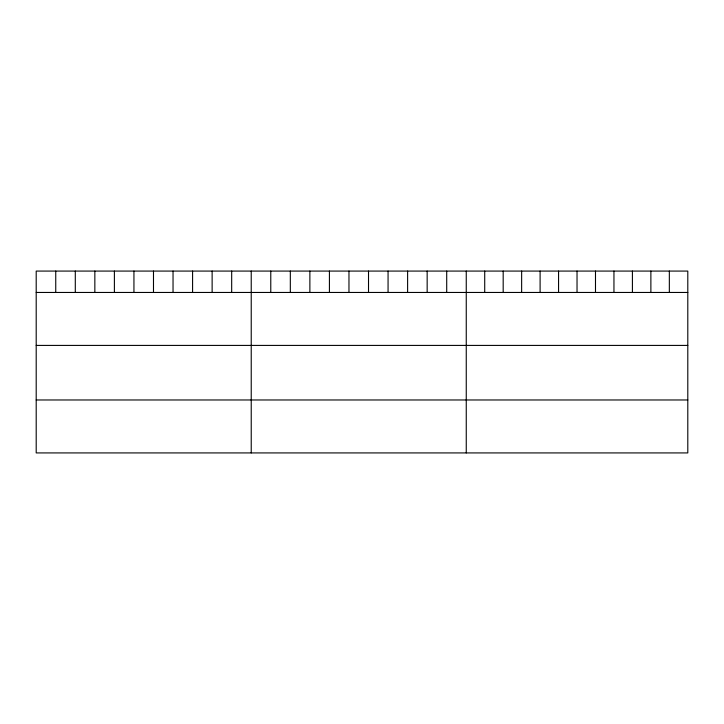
<?xml version="1.0" encoding="UTF-8"?>
<svg xmlns="http://www.w3.org/2000/svg" width="724" height="724" viewBox="0 0 724 724"><rect width="100%" height="100%" fill="white"/><g stroke="black" fill="none" stroke-linecap="round" stroke-linejoin="round"><path stroke-width="1.09" d="M687.8 292.46L687.8 452.925L36.2 452.925L36.2 271.075L687.8 271.075L687.8 292.46L36.2 292.46M36.2 345.411L687.8 345.411M36.2 399.974L687.8 399.974M669.338 271.075L669.338 292.46M650.876 271.075L650.876 292.46M632.414 271.075L632.414 292.46M613.952 271.075L613.952 292.46M595.49 271.075L595.49 292.46M577.028 271.075L577.028 292.46M558.566 271.075L558.566 292.46M540.104 271.075L540.104 292.46M521.642 271.075L521.642 292.46M503.18 271.075L503.18 292.46M484.718 271.075L484.718 292.46M466.256 271.075L466.256 452.925M446.708 271.075L446.708 292.46M427.16 271.075L427.16 292.46M407.612 271.075L407.612 292.46M388.064 271.075L388.064 292.46M368.516 271.075L368.516 292.46M348.968 271.075L348.968 292.46M329.42 271.075L329.42 292.46M309.872 271.075L309.872 292.46M290.324 271.075L290.324 292.46M270.776 271.075L270.776 292.46M251.228 271.075L251.228 452.925M231.68 271.075L231.68 292.46M212.132 271.075L212.132 292.46M192.584 271.075L192.584 292.46M173.036 271.075L173.036 292.46M153.488 271.075L153.488 292.46M133.94 271.075L133.94 292.46M114.392 271.075L114.392 292.46M94.844 271.075L94.844 292.46M75.296 271.075L75.296 292.46M55.748 271.075L55.748 292.46"/></g></svg>
